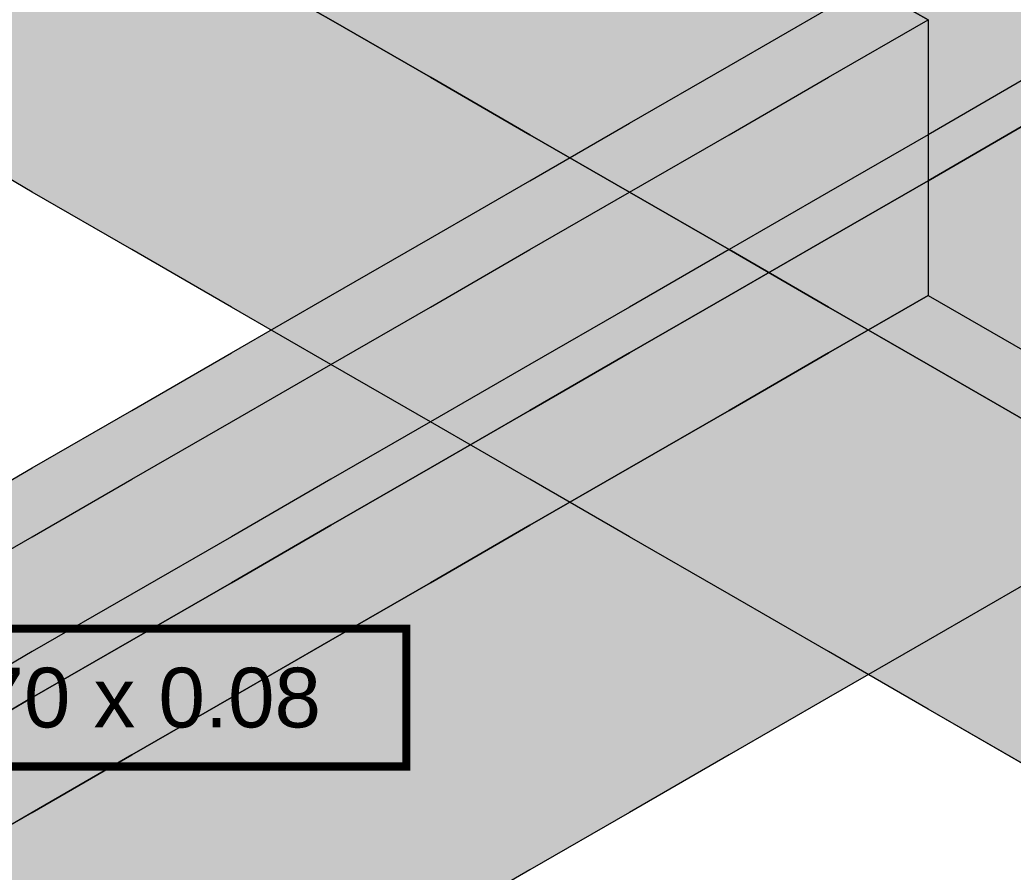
# Model space of a CAD drawing. Header units: metres. Extents: x 349122 to 349453, y 9281252 to 9281971.
# Drawn here: x 349268.4195 to 349268.8516, y 9281655.774 to 9281656.145 of the extents above; entities that cross this region are included whole.
import ezdxf
from ezdxf.enums import TextEntityAlignment as Align

# ---------------------------------------------------------------- set-up
doc = ezdxf.new("R2010")
doc.units = ezdxf.units.M
doc.header["$LTSCALE"] = 0.25
doc.layers.add('ISO-3D', color=7, linetype='CONTINUOUS', lineweight=13)
doc.layers.add('ISO-3D-ARISTAS', color=250, linetype='CONTINUOUS', lineweight=13)
doc.layers.add('LLAMADAS-NUM', color=30, linetype='CONTINUOUS', lineweight=25, true_color=0xc05014)
doc.styles.get("Standard").update_dxf_attribs({"font": 'arial.ttf'})

msp = doc.modelspace()

# ---------------------------------------------------------------- linework, layer by layer
at = {"layer": 'ISO-3D', "true_color": 0x9e9d98}
for points in [[(349268.55481, 9281656.145), (349268.51151, 9281656.17), (349268.55481, 9281656.19167), (349268.51151, 9281656.21667)], [(349268.64141, 9281656.14167), (349268.59811, 9281656.16667), (349268.64141, 9281656.18833), (349268.59811, 9281656.21333)], [(349268.72801, 9281656.13833), (349268.68471, 9281656.16333), (349268.72801, 9281656.185), (349268.68471, 9281656.21)], [(349268.46821, 9281656.135), (349268.4249, 9281656.16), (349268.46821, 9281656.18), (349268.4249, 9281656.205)], [(349268.81462, 9281656.135), (349268.77131, 9281656.16), (349268.81462, 9281656.18167), (349268.77131, 9281656.20667)], [(349268.55481, 9281656.13), (349268.51151, 9281656.155), (349268.55481, 9281656.175), (349268.51151, 9281656.2)], [(349268.64141, 9281656.125), (349268.59811, 9281656.15), (349268.64141, 9281656.175), (349268.59811, 9281656.2)], [(349268.72801, 9281656.125), (349268.68471, 9281656.15), (349268.72801, 9281656.175), (349268.68471, 9281656.2)], [(349268.59811, 9281656.12), (349268.55481, 9281656.145), (349268.59811, 9281656.16667), (349268.55481, 9281656.19167)], [(349268.68471, 9281656.11667), (349268.64141, 9281656.14167), (349268.68471, 9281656.16333), (349268.64141, 9281656.18833)], [(349268.4249, 9281656.115), (349268.3816, 9281656.14), (349268.4249, 9281656.16), (349268.3816, 9281656.185)], [(349268.77131, 9281656.11333), (349268.72801, 9281656.13833), (349268.77131, 9281656.16), (349268.72801, 9281656.185)], [(349268.85792, 9281656.11), (349268.81462, 9281656.135), (349268.85792, 9281656.15667), (349268.81462, 9281656.18167)], [(349268.51151, 9281656.11), (349268.46821, 9281656.135), (349268.51151, 9281656.155), (349268.46821, 9281656.18)], [(349268.59811, 9281656.105), (349268.55481, 9281656.13), (349268.59811, 9281656.15), (349268.55481, 9281656.175)], [(349268.68471, 9281656.1), (349268.64141, 9281656.125), (349268.68471, 9281656.15), (349268.64141, 9281656.175)], [(349268.77131, 9281656.1), (349268.72801, 9281656.125), (349268.77131, 9281656.15), (349268.72801, 9281656.175)], [(349268.81462, 9281656.125), (349268.77131, 9281656.15), (349268.81462, 9281656.145), (349268.77131, 9281656.17)], [(349268.64141, 9281656.095), (349268.59811, 9281656.12), (349268.64141, 9281656.14167), (349268.59811, 9281656.16667)], [(349268.46821, 9281656.09), (349268.4249, 9281656.115), (349268.46821, 9281656.135), (349268.4249, 9281656.16)], [(349268.72801, 9281656.09167), (349268.68471, 9281656.11667), (349268.72801, 9281656.13833), (349268.68471, 9281656.16333)], [(349268.81462, 9281656.08833), (349268.77131, 9281656.11333), (349268.81462, 9281656.135), (349268.77131, 9281656.16)], [(349268.55481, 9281656.085), (349268.51151, 9281656.11), (349268.55481, 9281656.13), (349268.51151, 9281656.155)], [(349268.64141, 9281656.08), (349268.59811, 9281656.105), (349268.64141, 9281656.125), (349268.59811, 9281656.15)], [(349268.72801, 9281656.075), (349268.68471, 9281656.1), (349268.72801, 9281656.125), (349268.68471, 9281656.15)], [(349268.81462, 9281656.075), (349268.77131, 9281656.1), (349268.81462, 9281656.125), (349268.77131, 9281656.15)], [(349268.4249, 9281656.07), (349268.3816, 9281656.095), (349268.4249, 9281656.115), (349268.3816, 9281656.14)], [(349268.68471, 9281656.07), (349268.64141, 9281656.095), (349268.68471, 9281656.11667), (349268.64141, 9281656.14167)], [(349268.77131, 9281656.06667), (349268.72801, 9281656.09167), (349268.77131, 9281656.11333), (349268.72801, 9281656.13833)], [(349268.51151, 9281656.065), (349268.46821, 9281656.09), (349268.51151, 9281656.11), (349268.46821, 9281656.135)], [(349268.85792, 9281656.06333), (349268.81462, 9281656.08833), (349268.85792, 9281656.11), (349268.81462, 9281656.135)], [(349268.59811, 9281656.06), (349268.55481, 9281656.085), (349268.59811, 9281656.105), (349268.55481, 9281656.13)], [(349268.68471, 9281656.055), (349268.64141, 9281656.08), (349268.68471, 9281656.1), (349268.64141, 9281656.125)], [(349268.77131, 9281656.05), (349268.72801, 9281656.075), (349268.77131, 9281656.1), (349268.72801, 9281656.125)], [(349268.72801, 9281656.045), (349268.68471, 9281656.07), (349268.72801, 9281656.09167), (349268.68471, 9281656.11667)], [(349268.46821, 9281656.045), (349268.4249, 9281656.07), (349268.46821, 9281656.09), (349268.4249, 9281656.115)], [(349268.81462, 9281656.04167), (349268.77131, 9281656.06667), (349268.81462, 9281656.08833), (349268.77131, 9281656.11333)], [(349268.55481, 9281656.04), (349268.51151, 9281656.065), (349268.55481, 9281656.085), (349268.51151, 9281656.11)], [(349268.64141, 9281656.035), (349268.59811, 9281656.06), (349268.64141, 9281656.08), (349268.59811, 9281656.105)], [(349268.72801, 9281656.03), (349268.68471, 9281656.055), (349268.72801, 9281656.075), (349268.68471, 9281656.1)], [(349268.81462, 9281656.025), (349268.77131, 9281656.05), (349268.81462, 9281656.075), (349268.77131, 9281656.1)], [(349268.77131, 9281656.02), (349268.72801, 9281656.045), (349268.77131, 9281656.06667), (349268.72801, 9281656.09167)], [(349268.51151, 9281656.02), (349268.46821, 9281656.045), (349268.51151, 9281656.065), (349268.46821, 9281656.09)], [(349268.85792, 9281656.01667), (349268.81462, 9281656.04167), (349268.85792, 9281656.06333), (349268.81462, 9281656.08833)], [(349268.59811, 9281656.015), (349268.55481, 9281656.04), (349268.59811, 9281656.06), (349268.55481, 9281656.085)], [(349268.68471, 9281656.01), (349268.64141, 9281656.035), (349268.68471, 9281656.055), (349268.64141, 9281656.08)], [(349268.77131, 9281656.005), (349268.72801, 9281656.03), (349268.77131, 9281656.05), (349268.72801, 9281656.075)], [(349268.55481, 9281655.995), (349268.51151, 9281656.02), (349268.55481, 9281656.04), (349268.51151, 9281656.065)], [(349268.81462, 9281655.995), (349268.77131, 9281656.02), (349268.81462, 9281656.04167), (349268.77131, 9281656.06667)], [(349268.64141, 9281655.99), (349268.59811, 9281656.015), (349268.64141, 9281656.035), (349268.59811, 9281656.06)], [(349268.72801, 9281655.985), (349268.68471, 9281656.01), (349268.72801, 9281656.03), (349268.68471, 9281656.055)], [(349268.81462, 9281655.98), (349268.77131, 9281656.005), (349268.81462, 9281656.025), (349268.77131, 9281656.05)], [(349268.59811, 9281655.97), (349268.55481, 9281655.995), (349268.59811, 9281656.015), (349268.55481, 9281656.04)], [(349268.85792, 9281655.97), (349268.81462, 9281655.995), (349268.85792, 9281656.01667), (349268.81462, 9281656.04167)], [(349268.68471, 9281655.965), (349268.64141, 9281655.99), (349268.68471, 9281656.01), (349268.64141, 9281656.035)], [(349268.77131, 9281655.96), (349268.72801, 9281655.985), (349268.77131, 9281656.005), (349268.72801, 9281656.03)], [(349268.84709, 9281655.96125), (349268.81462, 9281655.98), (349268.84709, 9281656.00625), (349268.81462, 9281656.025)], [(349268.64141, 9281655.945), (349268.59811, 9281655.97), (349268.64141, 9281655.99), (349268.59811, 9281656.015)], [(349268.72801, 9281655.94), (349268.68471, 9281655.965), (349268.72801, 9281655.985), (349268.68471, 9281656.01)], [(349268.81462, 9281655.935), (349268.77131, 9281655.96), (349268.81462, 9281655.98), (349268.77131, 9281656.005)], [(349268.87957, 9281655.9425), (349268.84709, 9281655.96125), (349268.87957, 9281655.9875), (349268.84709, 9281656.00625)], [(349268.68471, 9281655.92), (349268.64141, 9281655.945), (349268.68471, 9281655.965), (349268.64141, 9281655.99)], [(349268.77131, 9281655.915), (349268.72801, 9281655.94), (349268.77131, 9281655.96), (349268.72801, 9281655.985)], [(349268.84709, 9281655.91625), (349268.81462, 9281655.935), (349268.84709, 9281655.96125), (349268.81462, 9281655.98)], [(349268.72801, 9281655.895), (349268.68471, 9281655.92), (349268.72801, 9281655.94), (349268.68471, 9281655.965)], [(349268.87957, 9281655.8975), (349268.84709, 9281655.91625), (349268.87957, 9281655.9425), (349268.84709, 9281655.96125)], [(349268.81462, 9281655.89), (349268.77131, 9281655.915), (349268.81462, 9281655.935), (349268.77131, 9281655.96)], [(349268.77131, 9281655.87), (349268.72801, 9281655.895), (349268.77131, 9281655.915), (349268.72801, 9281655.94)], [(349268.84709, 9281655.87125), (349268.81462, 9281655.89), (349268.84709, 9281655.91625), (349268.81462, 9281655.935)], [(349268.81462, 9281655.845), (349268.77131, 9281655.87), (349268.81462, 9281655.89), (349268.77131, 9281655.915)], [(349268.87957, 9281655.8525), (349268.84709, 9281655.87125), (349268.87957, 9281655.8975), (349268.84709, 9281655.91625)], [(349268.84709, 9281655.82625), (349268.81462, 9281655.845), (349268.84709, 9281655.87125), (349268.81462, 9281655.89)], [(349268.87957, 9281655.8075), (349268.84709, 9281655.82625), (349268.87957, 9281655.8525), (349268.84709, 9281655.87125)]]:
    msp.add_solid(points, dxfattribs=at)
at = {"layer": 'ISO-3D', "true_color": 0x8e8d88}
for points in [[(349268.85792, 9281656.16), (349268.81462, 9281656.135), (349268.85792, 9281656.2), (349268.81462, 9281656.175)], [(349268.81462, 9281656.135), (349268.77131, 9281656.11), (349268.81462, 9281656.175), (349268.77131, 9281656.15)], [(349268.85792, 9281656.12), (349268.81462, 9281656.095), (349268.85792, 9281656.16), (349268.81462, 9281656.135)], [(349268.77131, 9281656.11), (349268.72801, 9281656.085), (349268.77131, 9281656.15), (349268.72801, 9281656.125)], [(349268.81462, 9281656.125), (349268.77131, 9281656.1), (349268.81462, 9281656.145), (349268.77131, 9281656.12)], [(349268.81462, 9281656.095), (349268.77131, 9281656.07), (349268.81462, 9281656.135), (349268.77131, 9281656.11)], [(349268.72801, 9281656.085), (349268.68471, 9281656.06), (349268.72801, 9281656.125), (349268.68471, 9281656.1)], [(349268.81462, 9281656.075), (349268.77131, 9281656.05), (349268.81462, 9281656.125), (349268.77131, 9281656.1)], [(349268.77131, 9281656.1), (349268.72801, 9281656.075), (349268.77131, 9281656.12), (349268.72801, 9281656.095)], [(349268.77131, 9281656.07), (349268.72801, 9281656.045), (349268.77131, 9281656.11), (349268.72801, 9281656.085)], [(349268.68471, 9281656.06), (349268.64141, 9281656.035), (349268.68471, 9281656.1), (349268.64141, 9281656.075)], [(349268.77131, 9281656.05), (349268.72801, 9281656.025), (349268.77131, 9281656.1), (349268.72801, 9281656.075)], [(349268.85792, 9281656.06), (349268.81462, 9281656.035), (349268.85792, 9281656.1), (349268.81462, 9281656.075)], [(349268.72801, 9281656.075), (349268.68471, 9281656.05), (349268.72801, 9281656.095), (349268.68471, 9281656.07)], [(349268.72801, 9281656.045), (349268.68471, 9281656.02), (349268.72801, 9281656.085), (349268.68471, 9281656.06)], [(349268.64141, 9281656.035), (349268.59811, 9281656.01), (349268.64141, 9281656.075), (349268.59811, 9281656.05)], [(349268.72801, 9281656.025), (349268.68471, 9281656), (349268.72801, 9281656.075), (349268.68471, 9281656.05)], [(349268.81462, 9281656.025), (349268.77131, 9281656), (349268.81462, 9281656.075), (349268.77131, 9281656.05)], [(349268.81462, 9281656.035), (349268.77131, 9281656.01), (349268.81462, 9281656.075), (349268.77131, 9281656.05)], [(349268.68471, 9281656.05), (349268.64141, 9281656.025), (349268.68471, 9281656.07), (349268.64141, 9281656.045)], [(349268.68471, 9281656.02), (349268.64141, 9281655.995), (349268.68471, 9281656.06), (349268.64141, 9281656.035)], [(349268.85792, 9281656.02), (349268.81462, 9281655.995), (349268.85792, 9281656.06), (349268.81462, 9281656.035)], [(349268.59811, 9281656.01), (349268.55481, 9281655.985), (349268.59811, 9281656.05), (349268.55481, 9281656.025)], [(349268.68471, 9281656), (349268.64141, 9281655.975), (349268.68471, 9281656.05), (349268.64141, 9281656.025)], [(349268.77131, 9281656), (349268.72801, 9281655.975), (349268.77131, 9281656.05), (349268.72801, 9281656.025)], [(349268.77131, 9281656.01), (349268.72801, 9281655.985), (349268.77131, 9281656.05), (349268.72801, 9281656.025)], [(349268.64141, 9281656.025), (349268.59811, 9281656), (349268.64141, 9281656.045), (349268.59811, 9281656.02)], [(349268.64141, 9281655.995), (349268.59811, 9281655.97), (349268.64141, 9281656.035), (349268.59811, 9281656.01)], [(349268.81462, 9281655.995), (349268.77131, 9281655.97), (349268.81462, 9281656.035), (349268.77131, 9281656.01)], [(349268.55481, 9281655.985), (349268.51151, 9281655.96), (349268.55481, 9281656.025), (349268.51151, 9281656)], [(349268.64141, 9281655.975), (349268.59811, 9281655.95), (349268.64141, 9281656.025), (349268.59811, 9281656)], [(349268.72801, 9281655.975), (349268.68471, 9281655.95), (349268.72801, 9281656.025), (349268.68471, 9281656)], [(349268.72801, 9281655.985), (349268.68471, 9281655.96), (349268.72801, 9281656.025), (349268.68471, 9281656)], [(349268.59811, 9281656), (349268.55481, 9281655.975), (349268.59811, 9281656.02), (349268.55481, 9281655.995)], [(349268.85792, 9281656), (349268.81462, 9281655.975), (349268.85792, 9281656.02), (349268.81462, 9281655.995)], [(349268.59811, 9281655.97), (349268.55481, 9281655.945), (349268.59811, 9281656.01), (349268.55481, 9281655.985)], [(349268.77131, 9281655.97), (349268.72801, 9281655.945), (349268.77131, 9281656.01), (349268.72801, 9281655.985)], [(349268.51151, 9281655.96), (349268.46821, 9281655.935), (349268.51151, 9281656), (349268.46821, 9281655.975)], [(349268.59811, 9281655.95), (349268.55481, 9281655.925), (349268.59811, 9281656), (349268.55481, 9281655.975)], [(349268.68471, 9281655.95), (349268.64141, 9281655.925), (349268.68471, 9281656), (349268.64141, 9281655.975)], [(349268.68471, 9281655.96), (349268.64141, 9281655.935), (349268.68471, 9281656), (349268.64141, 9281655.975)], [(349268.85792, 9281655.95), (349268.81462, 9281655.925), (349268.85792, 9281656), (349268.81462, 9281655.975)], [(349268.55481, 9281655.975), (349268.51151, 9281655.95), (349268.55481, 9281655.995), (349268.51151, 9281655.97)], [(349268.81462, 9281655.975), (349268.77131, 9281655.95), (349268.81462, 9281655.995), (349268.77131, 9281655.97)], [(349268.55481, 9281655.945), (349268.51151, 9281655.92), (349268.55481, 9281655.985), (349268.51151, 9281655.96)], [(349268.72801, 9281655.945), (349268.68471, 9281655.92), (349268.72801, 9281655.985), (349268.68471, 9281655.96)], [(349268.46821, 9281655.935), (349268.4249, 9281655.91), (349268.46821, 9281655.975), (349268.4249, 9281655.95)], [(349268.55481, 9281655.925), (349268.51151, 9281655.9), (349268.55481, 9281655.975), (349268.51151, 9281655.95)], [(349268.64141, 9281655.925), (349268.59811, 9281655.9), (349268.64141, 9281655.975), (349268.59811, 9281655.95)], [(349268.64141, 9281655.935), (349268.59811, 9281655.91), (349268.64141, 9281655.975), (349268.59811, 9281655.95)], [(349268.81462, 9281655.925), (349268.77131, 9281655.9), (349268.81462, 9281655.975), (349268.77131, 9281655.95)], [(349268.51151, 9281655.95), (349268.46821, 9281655.925), (349268.51151, 9281655.97), (349268.46821, 9281655.945)], [(349268.77131, 9281655.95), (349268.72801, 9281655.925), (349268.77131, 9281655.97), (349268.72801, 9281655.945)], [(349268.51151, 9281655.92), (349268.46821, 9281655.895), (349268.51151, 9281655.96), (349268.46821, 9281655.935)], [(349268.68471, 9281655.92), (349268.64141, 9281655.895), (349268.68471, 9281655.96), (349268.64141, 9281655.935)], [(349268.4249, 9281655.91), (349268.3816, 9281655.885), (349268.4249, 9281655.95), (349268.3816, 9281655.925)], [(349268.51151, 9281655.9), (349268.46821, 9281655.875), (349268.51151, 9281655.95), (349268.46821, 9281655.925)], [(349268.59811, 9281655.9), (349268.55481, 9281655.875), (349268.59811, 9281655.95), (349268.55481, 9281655.925)], [(349268.59811, 9281655.91), (349268.55481, 9281655.885), (349268.59811, 9281655.95), (349268.55481, 9281655.925)], [(349268.77131, 9281655.9), (349268.72801, 9281655.875), (349268.77131, 9281655.95), (349268.72801, 9281655.925)], [(349268.85792, 9281655.9), (349268.81462, 9281655.875), (349268.85792, 9281655.95), (349268.81462, 9281655.925)], [(349268.46821, 9281655.925), (349268.4249, 9281655.9), (349268.46821, 9281655.945), (349268.4249, 9281655.92)], [(349268.72801, 9281655.925), (349268.68471, 9281655.9), (349268.72801, 9281655.945), (349268.68471, 9281655.92)], [(349268.46821, 9281655.895), (349268.4249, 9281655.87), (349268.46821, 9281655.935), (349268.4249, 9281655.91)], [(349268.64141, 9281655.895), (349268.59811, 9281655.87), (349268.64141, 9281655.935), (349268.59811, 9281655.91)], [(349268.46821, 9281655.875), (349268.4249, 9281655.85), (349268.46821, 9281655.925), (349268.4249, 9281655.9)], [(349268.55481, 9281655.875), (349268.51151, 9281655.85), (349268.55481, 9281655.925), (349268.51151, 9281655.9)], [(349268.55481, 9281655.885), (349268.51151, 9281655.86), (349268.55481, 9281655.925), (349268.51151, 9281655.9)], [(349268.72801, 9281655.875), (349268.68471, 9281655.85), (349268.72801, 9281655.925), (349268.68471, 9281655.9)], [(349268.81462, 9281655.875), (349268.77131, 9281655.85), (349268.81462, 9281655.925), (349268.77131, 9281655.9)], [(349268.4249, 9281655.9), (349268.3816, 9281655.875), (349268.4249, 9281655.92), (349268.3816, 9281655.895)], [(349268.68471, 9281655.9), (349268.64141, 9281655.875), (349268.68471, 9281655.92), (349268.64141, 9281655.895)], [(349268.4249, 9281655.87), (349268.3816, 9281655.845), (349268.4249, 9281655.91), (349268.3816, 9281655.885)], [(349268.59811, 9281655.87), (349268.55481, 9281655.845), (349268.59811, 9281655.91), (349268.55481, 9281655.885)], [(349268.4249, 9281655.85), (349268.3816, 9281655.825), (349268.4249, 9281655.9), (349268.3816, 9281655.875)], [(349268.51151, 9281655.85), (349268.46821, 9281655.825), (349268.51151, 9281655.9), (349268.46821, 9281655.875)], [(349268.51151, 9281655.86), (349268.46821, 9281655.835), (349268.51151, 9281655.9), (349268.46821, 9281655.875)], [(349268.68471, 9281655.85), (349268.64141, 9281655.825), (349268.68471, 9281655.9), (349268.64141, 9281655.875)], [(349268.77131, 9281655.85), (349268.72801, 9281655.825), (349268.77131, 9281655.9), (349268.72801, 9281655.875)], [(349268.64141, 9281655.875), (349268.59811, 9281655.85), (349268.64141, 9281655.895), (349268.59811, 9281655.87)], [(349268.55481, 9281655.845), (349268.51151, 9281655.82), (349268.55481, 9281655.885), (349268.51151, 9281655.86)], [(349268.46821, 9281655.825), (349268.4249, 9281655.8), (349268.46821, 9281655.875), (349268.4249, 9281655.85)], [(349268.46821, 9281655.835), (349268.4249, 9281655.81), (349268.46821, 9281655.875), (349268.4249, 9281655.85)], [(349268.64141, 9281655.825), (349268.59811, 9281655.8), (349268.64141, 9281655.875), (349268.59811, 9281655.85)], [(349268.72801, 9281655.825), (349268.68471, 9281655.8), (349268.72801, 9281655.875), (349268.68471, 9281655.85)], [(349268.59811, 9281655.85), (349268.55481, 9281655.825), (349268.59811, 9281655.87), (349268.55481, 9281655.845)], [(349268.51151, 9281655.82), (349268.46821, 9281655.795), (349268.51151, 9281655.86), (349268.46821, 9281655.835)], [(349268.4249, 9281655.8), (349268.3816, 9281655.775), (349268.4249, 9281655.85), (349268.3816, 9281655.825)], [(349268.4249, 9281655.81), (349268.39243, 9281655.79125), (349268.4249, 9281655.85), (349268.39243, 9281655.83125)], [(349268.59811, 9281655.8), (349268.55481, 9281655.775), (349268.59811, 9281655.85), (349268.55481, 9281655.825)], [(349268.68471, 9281655.8), (349268.64141, 9281655.775), (349268.68471, 9281655.85), (349268.64141, 9281655.825)], [(349268.55481, 9281655.825), (349268.51151, 9281655.8), (349268.55481, 9281655.845), (349268.51151, 9281655.82)], [(349268.46821, 9281655.795), (349268.4249, 9281655.77), (349268.46821, 9281655.835), (349268.4249, 9281655.81)], [(349268.55481, 9281655.775), (349268.51151, 9281655.75), (349268.55481, 9281655.825), (349268.51151, 9281655.8)], [(349268.64141, 9281655.775), (349268.59811, 9281655.75), (349268.64141, 9281655.825), (349268.59811, 9281655.8)], [(349268.51151, 9281655.8), (349268.46821, 9281655.775), (349268.51151, 9281655.82), (349268.46821, 9281655.795)], [(349268.4249, 9281655.77), (349268.39243, 9281655.75125), (349268.4249, 9281655.81), (349268.39243, 9281655.79125)], [(349268.51151, 9281655.75), (349268.46821, 9281655.725), (349268.51151, 9281655.8), (349268.46821, 9281655.775)], [(349268.59811, 9281655.75), (349268.55481, 9281655.725), (349268.59811, 9281655.8), (349268.55481, 9281655.775)], [(349268.46821, 9281655.775), (349268.4249, 9281655.75), (349268.46821, 9281655.795), (349268.4249, 9281655.77)], [(349268.46821, 9281655.725), (349268.4249, 9281655.7), (349268.46821, 9281655.775), (349268.4249, 9281655.75)], [(349268.55481, 9281655.725), (349268.51151, 9281655.7), (349268.55481, 9281655.775), (349268.51151, 9281655.75)]]:
    msp.add_solid(points, dxfattribs=at)
at = {"layer": 'ISO-3D', "true_color": 0xb0aea8}
for points in [[(349268.85792, 9281656.17), (349268.81462, 9281656.145), (349268.81462, 9281656.195), (349268.77131, 9281656.17)], [(349268.91565, 9281656.16667), (349268.87235, 9281656.14167), (349268.88678, 9281656.18333), (349268.84348, 9281656.15833)], [(349268.47903, 9281656.15125), (349268.44655, 9281656.1325), (349268.43573, 9281656.17625), (349268.40325, 9281656.1575)], [(349268.84348, 9281656.15833), (349268.80018, 9281656.13333), (349268.81462, 9281656.175), (349268.77131, 9281656.15)], [(349268.55481, 9281656.145), (349268.52233, 9281656.12625), (349268.51151, 9281656.17), (349268.47903, 9281656.15125)], [(349268.90122, 9281656.145), (349268.85792, 9281656.12), (349268.85792, 9281656.17), (349268.81462, 9281656.145)], [(349268.44655, 9281656.1325), (349268.41408, 9281656.11375), (349268.40325, 9281656.1575), (349268.37078, 9281656.13875)], [(349268.87235, 9281656.14167), (349268.82905, 9281656.11667), (349268.84348, 9281656.15833), (349268.80018, 9281656.13333)], [(349268.52233, 9281656.12625), (349268.48986, 9281656.1075), (349268.47903, 9281656.15125), (349268.44655, 9281656.1325)], [(349268.80018, 9281656.13333), (349268.75688, 9281656.10833), (349268.77131, 9281656.15), (349268.72801, 9281656.125)], [(349268.59811, 9281656.12), (349268.56563, 9281656.10125), (349268.55481, 9281656.145), (349268.52233, 9281656.12625)], [(349268.85792, 9281656.12), (349268.81462, 9281656.095), (349268.81462, 9281656.145), (349268.77131, 9281656.12)], [(349268.90122, 9281656.125), (349268.85792, 9281656.1), (349268.87235, 9281656.14167), (349268.82905, 9281656.11667)], [(349268.48986, 9281656.1075), (349268.45738, 9281656.08875), (349268.44655, 9281656.1325), (349268.41408, 9281656.11375)], [(349268.82905, 9281656.11667), (349268.78575, 9281656.09167), (349268.80018, 9281656.13333), (349268.75688, 9281656.10833)], [(349268.56563, 9281656.10125), (349268.53316, 9281656.0825), (349268.52233, 9281656.12625), (349268.48986, 9281656.1075)], [(349268.75688, 9281656.10833), (349268.71358, 9281656.08333), (349268.72801, 9281656.125), (349268.68471, 9281656.1)], [(349268.64141, 9281656.095), (349268.60893, 9281656.07625), (349268.59811, 9281656.12), (349268.56563, 9281656.10125)], [(349268.81462, 9281656.095), (349268.77131, 9281656.07), (349268.77131, 9281656.12), (349268.72801, 9281656.095)], [(349268.85792, 9281656.1), (349268.81462, 9281656.075), (349268.82905, 9281656.11667), (349268.78575, 9281656.09167)], [(349268.45738, 9281656.08875), (349268.4249, 9281656.07), (349268.41408, 9281656.11375), (349268.3816, 9281656.095)], [(349268.78575, 9281656.09167), (349268.74245, 9281656.06667), (349268.75688, 9281656.10833), (349268.71358, 9281656.08333)], [(349268.53316, 9281656.0825), (349268.50068, 9281656.06375), (349268.48986, 9281656.1075), (349268.45738, 9281656.08875)], [(349268.60893, 9281656.07625), (349268.57646, 9281656.0575), (349268.56563, 9281656.10125), (349268.53316, 9281656.0825)], [(349268.71358, 9281656.08333), (349268.67028, 9281656.05833), (349268.68471, 9281656.1), (349268.64141, 9281656.075)], [(349268.68471, 9281656.07), (349268.65224, 9281656.05125), (349268.64141, 9281656.095), (349268.60893, 9281656.07625)], [(349268.77131, 9281656.07), (349268.72801, 9281656.045), (349268.72801, 9281656.095), (349268.68471, 9281656.07)], [(349268.81462, 9281656.075), (349268.77131, 9281656.05), (349268.78575, 9281656.09167), (349268.74245, 9281656.06667)], [(349268.50068, 9281656.06375), (349268.46821, 9281656.045), (349268.45738, 9281656.08875), (349268.4249, 9281656.07)], [(349268.57646, 9281656.0575), (349268.54398, 9281656.03875), (349268.53316, 9281656.0825), (349268.50068, 9281656.06375)], [(349268.74245, 9281656.06667), (349268.69915, 9281656.04167), (349268.71358, 9281656.08333), (349268.67028, 9281656.05833)], [(349268.65224, 9281656.05125), (349268.61976, 9281656.0325), (349268.60893, 9281656.07625), (349268.57646, 9281656.0575)], [(349268.67028, 9281656.05833), (349268.62698, 9281656.03333), (349268.64141, 9281656.075), (349268.59811, 9281656.05)], [(349268.72801, 9281656.045), (349268.68471, 9281656.02), (349268.68471, 9281656.07), (349268.64141, 9281656.045)], [(349268.72801, 9281656.045), (349268.69554, 9281656.02625), (349268.68471, 9281656.07), (349268.65224, 9281656.05125)], [(349268.77131, 9281656.05), (349268.72801, 9281656.025), (349268.74245, 9281656.06667), (349268.69915, 9281656.04167)], [(349268.54398, 9281656.03875), (349268.51151, 9281656.02), (349268.50068, 9281656.06375), (349268.46821, 9281656.045)], [(349268.61976, 9281656.0325), (349268.58728, 9281656.01375), (349268.57646, 9281656.0575), (349268.54398, 9281656.03875)], [(349268.69915, 9281656.04167), (349268.65584, 9281656.01667), (349268.67028, 9281656.05833), (349268.62698, 9281656.03333)], [(349268.62698, 9281656.03333), (349268.58368, 9281656.00833), (349268.59811, 9281656.05), (349268.55481, 9281656.025)], [(349268.69554, 9281656.02625), (349268.66306, 9281656.0075), (349268.65224, 9281656.05125), (349268.61976, 9281656.0325)], [(349268.68471, 9281656.02), (349268.64141, 9281655.995), (349268.64141, 9281656.045), (349268.59811, 9281656.02)], [(349268.77131, 9281656.02), (349268.73884, 9281656.00125), (349268.72801, 9281656.045), (349268.69554, 9281656.02625)], [(349268.58728, 9281656.01375), (349268.55481, 9281655.995), (349268.54398, 9281656.03875), (349268.51151, 9281656.02)], [(349268.72801, 9281656.025), (349268.68471, 9281656), (349268.69915, 9281656.04167), (349268.65584, 9281656.01667)], [(349268.65584, 9281656.01667), (349268.61254, 9281655.99167), (349268.62698, 9281656.03333), (349268.58368, 9281656.00833)], [(349268.66306, 9281656.0075), (349268.63058, 9281655.98875), (349268.61976, 9281656.0325), (349268.58728, 9281656.01375)], [(349268.73884, 9281656.00125), (349268.70636, 9281655.9825), (349268.69554, 9281656.02625), (349268.66306, 9281656.0075)], [(349268.58368, 9281656.00833), (349268.54037, 9281655.98333), (349268.55481, 9281656.025), (349268.51151, 9281656)], [(349268.84709, 9281656.00625), (349268.80379, 9281655.98125), (349268.81462, 9281656.025), (349268.77131, 9281656)], [(349268.64141, 9281655.995), (349268.59811, 9281655.97), (349268.59811, 9281656.02), (349268.55481, 9281655.995)], [(349268.81462, 9281655.995), (349268.78214, 9281655.97625), (349268.77131, 9281656.02), (349268.73884, 9281656.00125)], [(349268.63058, 9281655.98875), (349268.59811, 9281655.97), (349268.58728, 9281656.01375), (349268.55481, 9281655.995)], [(349268.68471, 9281656), (349268.64141, 9281655.975), (349268.65584, 9281656.01667), (349268.61254, 9281655.99167)], [(349268.61254, 9281655.99167), (349268.56924, 9281655.96667), (349268.58368, 9281656.00833), (349268.54037, 9281655.98333)], [(349268.70636, 9281655.9825), (349268.67389, 9281655.96375), (349268.66306, 9281656.0075), (349268.63058, 9281655.98875)], [(349268.87957, 9281655.9875), (349268.83627, 9281655.9625), (349268.84709, 9281656.00625), (349268.80379, 9281655.98125)], [(349268.54037, 9281655.98333), (349268.49707, 9281655.95833), (349268.51151, 9281656), (349268.46821, 9281655.975)], [(349268.78214, 9281655.97625), (349268.74966, 9281655.9575), (349268.73884, 9281656.00125), (349268.70636, 9281655.9825)], [(349268.80379, 9281655.98125), (349268.76049, 9281655.95625), (349268.77131, 9281656), (349268.72801, 9281655.975)], [(349268.59811, 9281655.97), (349268.55481, 9281655.945), (349268.55481, 9281655.995), (349268.51151, 9281655.97)], [(349268.64141, 9281655.975), (349268.59811, 9281655.95), (349268.61254, 9281655.99167), (349268.56924, 9281655.96667)], [(349268.85792, 9281655.97), (349268.82544, 9281655.95125), (349268.81462, 9281655.995), (349268.78214, 9281655.97625)], [(349268.67389, 9281655.96375), (349268.64141, 9281655.945), (349268.63058, 9281655.98875), (349268.59811, 9281655.97)], [(349268.91204, 9281655.96875), (349268.86874, 9281655.94375), (349268.87957, 9281655.9875), (349268.83627, 9281655.9625)], [(349268.56924, 9281655.96667), (349268.52594, 9281655.94167), (349268.54037, 9281655.98333), (349268.49707, 9281655.95833)], [(349268.74966, 9281655.9575), (349268.71719, 9281655.93875), (349268.70636, 9281655.9825), (349268.67389, 9281655.96375)], [(349268.83627, 9281655.9625), (349268.79296, 9281655.9375), (349268.80379, 9281655.98125), (349268.76049, 9281655.95625)], [(349268.49707, 9281655.95833), (349268.45377, 9281655.93333), (349268.46821, 9281655.975), (349268.4249, 9281655.95)], [(349268.76049, 9281655.95625), (349268.71719, 9281655.93125), (349268.72801, 9281655.975), (349268.68471, 9281655.95)], [(349268.82544, 9281655.95125), (349268.79296, 9281655.9325), (349268.78214, 9281655.97625), (349268.74966, 9281655.9575)], [(349268.55481, 9281655.945), (349268.51151, 9281655.92), (349268.51151, 9281655.97), (349268.46821, 9281655.945)], [(349268.90122, 9281655.945), (349268.86874, 9281655.92625), (349268.85792, 9281655.97), (349268.82544, 9281655.95125)], [(349268.59811, 9281655.95), (349268.55481, 9281655.925), (349268.56924, 9281655.96667), (349268.52594, 9281655.94167)], [(349268.71719, 9281655.93875), (349268.68471, 9281655.92), (349268.67389, 9281655.96375), (349268.64141, 9281655.945)], [(349268.86874, 9281655.94375), (349268.82544, 9281655.91875), (349268.83627, 9281655.9625), (349268.79296, 9281655.9375)], [(349268.52594, 9281655.94167), (349268.48264, 9281655.91667), (349268.49707, 9281655.95833), (349268.45377, 9281655.93333)], [(349268.79296, 9281655.9325), (349268.76049, 9281655.91375), (349268.74966, 9281655.9575), (349268.71719, 9281655.93875)], [(349268.79296, 9281655.9375), (349268.74966, 9281655.9125), (349268.76049, 9281655.95625), (349268.71719, 9281655.93125)], [(349268.45377, 9281655.93333), (349268.41047, 9281655.90833), (349268.4249, 9281655.95), (349268.3816, 9281655.925)], [(349268.71719, 9281655.93125), (349268.67389, 9281655.90625), (349268.68471, 9281655.95), (349268.64141, 9281655.925)], [(349268.86874, 9281655.92625), (349268.83627, 9281655.9075), (349268.82544, 9281655.95125), (349268.79296, 9281655.9325)], [(349268.51151, 9281655.92), (349268.46821, 9281655.895), (349268.46821, 9281655.945), (349268.4249, 9281655.92)], [(349268.90122, 9281655.925), (349268.85792, 9281655.9), (349268.86874, 9281655.94375), (349268.82544, 9281655.91875)], [(349268.55481, 9281655.925), (349268.51151, 9281655.9), (349268.52594, 9281655.94167), (349268.48264, 9281655.91667)], [(349268.76049, 9281655.91375), (349268.72801, 9281655.895), (349268.71719, 9281655.93875), (349268.68471, 9281655.92)], [(349268.82544, 9281655.91875), (349268.78214, 9281655.89375), (349268.79296, 9281655.9375), (349268.74966, 9281655.9125)], [(349268.48264, 9281655.91667), (349268.43934, 9281655.89167), (349268.45377, 9281655.93333), (349268.41047, 9281655.90833)], [(349268.74966, 9281655.9125), (349268.70636, 9281655.8875), (349268.71719, 9281655.93125), (349268.67389, 9281655.90625)], [(349268.83627, 9281655.9075), (349268.80379, 9281655.88875), (349268.79296, 9281655.9325), (349268.76049, 9281655.91375)], [(349268.91204, 9281655.90125), (349268.87957, 9281655.8825), (349268.86874, 9281655.92625), (349268.83627, 9281655.9075)], [(349268.67389, 9281655.90625), (349268.63058, 9281655.88125), (349268.64141, 9281655.925), (349268.59811, 9281655.9)], [(349268.46821, 9281655.895), (349268.4249, 9281655.87), (349268.4249, 9281655.92), (349268.3816, 9281655.895)], [(349268.85792, 9281655.9), (349268.81462, 9281655.875), (349268.82544, 9281655.91875), (349268.78214, 9281655.89375)], [(349268.51151, 9281655.9), (349268.46821, 9281655.875), (349268.48264, 9281655.91667), (349268.43934, 9281655.89167)], [(349268.80379, 9281655.88875), (349268.77131, 9281655.87), (349268.76049, 9281655.91375), (349268.72801, 9281655.895)], [(349268.78214, 9281655.89375), (349268.73884, 9281655.86875), (349268.74966, 9281655.9125), (349268.70636, 9281655.8875)], [(349268.43934, 9281655.89167), (349268.39604, 9281655.86667), (349268.41047, 9281655.90833), (349268.36717, 9281655.88333)], [(349268.70636, 9281655.8875), (349268.66306, 9281655.8625), (349268.67389, 9281655.90625), (349268.63058, 9281655.88125)], [(349268.87957, 9281655.8825), (349268.84709, 9281655.86375), (349268.83627, 9281655.9075), (349268.80379, 9281655.88875)], [(349268.63058, 9281655.88125), (349268.58728, 9281655.85625), (349268.59811, 9281655.9), (349268.55481, 9281655.875)], [(349268.4249, 9281655.87), (349268.3816, 9281655.845), (349268.3816, 9281655.895), (349268.3383, 9281655.87)], [(349268.46821, 9281655.875), (349268.4249, 9281655.85), (349268.43934, 9281655.89167), (349268.39604, 9281655.86667)], [(349268.81462, 9281655.875), (349268.77131, 9281655.85), (349268.78214, 9281655.89375), (349268.73884, 9281655.86875)], [(349268.73884, 9281655.86875), (349268.69554, 9281655.84375), (349268.70636, 9281655.8875), (349268.66306, 9281655.8625)], [(349268.84709, 9281655.86375), (349268.81462, 9281655.845), (349268.80379, 9281655.88875), (349268.77131, 9281655.87)], [(349268.66306, 9281655.8625), (349268.61976, 9281655.8375), (349268.63058, 9281655.88125), (349268.58728, 9281655.85625)], [(349268.92287, 9281655.8575), (349268.89039, 9281655.83875), (349268.87957, 9281655.8825), (349268.84709, 9281655.86375)], [(349268.58728, 9281655.85625), (349268.54398, 9281655.83125), (349268.55481, 9281655.875), (349268.51151, 9281655.85)], [(349268.4249, 9281655.85), (349268.3816, 9281655.825), (349268.39604, 9281655.86667), (349268.35274, 9281655.84167)], [(349268.77131, 9281655.85), (349268.72801, 9281655.825), (349268.73884, 9281655.86875), (349268.69554, 9281655.84375)], [(349268.69554, 9281655.84375), (349268.65224, 9281655.81875), (349268.66306, 9281655.8625), (349268.61976, 9281655.8375)], [(349268.89039, 9281655.83875), (349268.85792, 9281655.82), (349268.84709, 9281655.86375), (349268.81462, 9281655.845)], [(349268.61976, 9281655.8375), (349268.57646, 9281655.8125), (349268.58728, 9281655.85625), (349268.54398, 9281655.83125)], [(349268.54398, 9281655.83125), (349268.50068, 9281655.80625), (349268.51151, 9281655.85), (349268.46821, 9281655.825)], [(349268.72801, 9281655.825), (349268.68471, 9281655.8), (349268.69554, 9281655.84375), (349268.65224, 9281655.81875)], [(349268.65224, 9281655.81875), (349268.60893, 9281655.79375), (349268.61976, 9281655.8375), (349268.57646, 9281655.8125)], [(349268.57646, 9281655.8125), (349268.53316, 9281655.7875), (349268.54398, 9281655.83125), (349268.50068, 9281655.80625)], [(349268.50068, 9281655.80625), (349268.45738, 9281655.78125), (349268.46821, 9281655.825), (349268.4249, 9281655.8)], [(349268.68471, 9281655.8), (349268.64141, 9281655.775), (349268.65224, 9281655.81875), (349268.60893, 9281655.79375)], [(349268.60893, 9281655.79375), (349268.56563, 9281655.76875), (349268.57646, 9281655.8125), (349268.53316, 9281655.7875)], [(349268.53316, 9281655.7875), (349268.48986, 9281655.7625), (349268.50068, 9281655.80625), (349268.45738, 9281655.78125)], [(349268.45738, 9281655.78125), (349268.41408, 9281655.75625), (349268.4249, 9281655.8), (349268.3816, 9281655.775)], [(349268.64141, 9281655.775), (349268.59811, 9281655.75), (349268.60893, 9281655.79375), (349268.56563, 9281655.76875)], [(349268.56563, 9281655.76875), (349268.52233, 9281655.74375), (349268.53316, 9281655.7875), (349268.48986, 9281655.7625)], [(349268.48986, 9281655.7625), (349268.44655, 9281655.7375), (349268.45738, 9281655.78125), (349268.41408, 9281655.75625)]]:
    msp.add_solid(points, dxfattribs=at)
at = {"layer": 'ISO-3D-ARISTAS', "color": 250}
for p, q in [((349268.51151, 9281656.17), (349268.55481, 9281656.145)), ((349268.55481, 9281656.145), (349268.51151, 9281656.17)), ((349268.81462, 9281656.145), (349268.77131, 9281656.17)), ((349268.77131, 9281656.17), (349268.81462, 9281656.145)), ((349268.72801, 9281656.125), (349268.77131, 9281656.15)), ((349268.72801, 9281656.125), (349268.77131, 9281656.15)), ((349268.55481, 9281656.145), (349268.59811, 9281656.12)), ((349268.59811, 9281656.12), (349268.55481, 9281656.145)), ((349268.77131, 9281656.12), (349268.81462, 9281656.145)), ((349268.77131, 9281656.12), (349268.81462, 9281656.145)), ((349268.81462, 9281656.145), (349268.81462, 9281656.125)), ((349268.81462, 9281656.145), (349268.81462, 9281656.125)), ((349268.68471, 9281656.1), (349268.72801, 9281656.125)), ((349268.68471, 9281656.1), (349268.72801, 9281656.125)), ((349268.81462, 9281656.125), (349268.81462, 9281656.075)), ((349268.81462, 9281656.125), (349268.81462, 9281656.075)), ((349268.59811, 9281656.12), (349268.64141, 9281656.095)), ((349268.64141, 9281656.095), (349268.59811, 9281656.12)), ((349268.72801, 9281656.095), (349268.77131, 9281656.12)), ((349268.72801, 9281656.095), (349268.77131, 9281656.12)), ((349268.85792, 9281656.12), (349268.81462, 9281656.095)), ((349268.85792, 9281656.12), (349268.81462, 9281656.095)), ((349268.64141, 9281656.075), (349268.68471, 9281656.1)), ((349268.64141, 9281656.075), (349268.68471, 9281656.1)), ((349268.81462, 9281656.075), (349268.85792, 9281656.1)), ((349268.85792, 9281656.1), (349268.81462, 9281656.075)), ((349268.4249, 9281656.07), (349268.3816, 9281656.095)), ((349268.4249, 9281656.07), (349268.3816, 9281656.095)), ((349268.64141, 9281656.095), (349268.68471, 9281656.07)), ((349268.68471, 9281656.07), (349268.64141, 9281656.095)), ((349268.68471, 9281656.07), (349268.72801, 9281656.095)), ((349268.68471, 9281656.07), (349268.72801, 9281656.095)), ((349268.81462, 9281656.095), (349268.77131, 9281656.07)), ((349268.81462, 9281656.095), (349268.77131, 9281656.07)), ((349268.59811, 9281656.05), (349268.64141, 9281656.075)), ((349268.59811, 9281656.05), (349268.64141, 9281656.075)), ((349268.77131, 9281656.05), (349268.81462, 9281656.075)), ((349268.81462, 9281656.075), (349268.77131, 9281656.05)), ((349268.81462, 9281656.075), (349268.81462, 9281656.025)), ((349268.81462, 9281656.075), (349268.81462, 9281656.025)), ((349268.46821, 9281656.045), (349268.4249, 9281656.07)), ((349268.46821, 9281656.045), (349268.4249, 9281656.07)), ((349268.64141, 9281656.045), (349268.68471, 9281656.07)), ((349268.64141, 9281656.045), (349268.68471, 9281656.07)), ((349268.68471, 9281656.07), (349268.72801, 9281656.045)), ((349268.72801, 9281656.045), (349268.68471, 9281656.07)), ((349268.77131, 9281656.07), (349268.72801, 9281656.045)), ((349268.77131, 9281656.07), (349268.72801, 9281656.045)), ((349268.55481, 9281656.025), (349268.59811, 9281656.05)), ((349268.55481, 9281656.025), (349268.59811, 9281656.05)), ((349268.72801, 9281656.025), (349268.77131, 9281656.05)), ((349268.77131, 9281656.05), (349268.72801, 9281656.025)), ((349268.51151, 9281656.02), (349268.46821, 9281656.045)), ((349268.51151, 9281656.02), (349268.46821, 9281656.045)), ((349268.59811, 9281656.02), (349268.64141, 9281656.045)), ((349268.59811, 9281656.02), (349268.64141, 9281656.045)), ((349268.72801, 9281656.045), (349268.68471, 9281656.02)), ((349268.72801, 9281656.045), (349268.68471, 9281656.02)), ((349268.72801, 9281656.045), (349268.77131, 9281656.02)), ((349268.77131, 9281656.02), (349268.72801, 9281656.045)), ((349268.51151, 9281656), (349268.55481, 9281656.025)), ((349268.51151, 9281656), (349268.55481, 9281656.025)), ((349268.68471, 9281656), (349268.72801, 9281656.025)), ((349268.72801, 9281656.025), (349268.68471, 9281656)), ((349268.77131, 9281656), (349268.81462, 9281656.025)), ((349268.81462, 9281656.025), (349268.77131, 9281656)), ((349268.81462, 9281656.025), (349268.84709, 9281656.00625)), ((349268.81462, 9281656.025), (349268.84709, 9281656.00625)), ((349268.55481, 9281655.995), (349268.51151, 9281656.02)), ((349268.55481, 9281655.995), (349268.51151, 9281656.02)), ((349268.55481, 9281655.995), (349268.59811, 9281656.02)), ((349268.55481, 9281655.995), (349268.59811, 9281656.02)), ((349268.68471, 9281656.02), (349268.64141, 9281655.995)), ((349268.68471, 9281656.02), (349268.64141, 9281655.995)), ((349268.77131, 9281656.02), (349268.81462, 9281655.995)), ((349268.81462, 9281655.995), (349268.77131, 9281656.02)), ((349268.84709, 9281656.00625), (349268.87957, 9281655.9875)), ((349268.84709, 9281656.00625), (349268.87957, 9281655.9875)), ((349268.46821, 9281655.975), (349268.51151, 9281656)), ((349268.46821, 9281655.975), (349268.51151, 9281656)), ((349268.64141, 9281655.975), (349268.68471, 9281656)), ((349268.68471, 9281656), (349268.64141, 9281655.975)), ((349268.72801, 9281655.975), (349268.77131, 9281656)), ((349268.77131, 9281656), (349268.72801, 9281655.975)), ((349268.51151, 9281655.97), (349268.55481, 9281655.995)), ((349268.51151, 9281655.97), (349268.55481, 9281655.995)), ((349268.59811, 9281655.97), (349268.55481, 9281655.995)), ((349268.59811, 9281655.97), (349268.55481, 9281655.995)), ((349268.64141, 9281655.995), (349268.59811, 9281655.97)), ((349268.64141, 9281655.995), (349268.59811, 9281655.97)), ((349268.81462, 9281655.995), (349268.85792, 9281655.97)), ((349268.85792, 9281655.97), (349268.81462, 9281655.995)), ((349268.4249, 9281655.95), (349268.46821, 9281655.975)), ((349268.4249, 9281655.95), (349268.46821, 9281655.975)), ((349268.59811, 9281655.95), (349268.64141, 9281655.975)), ((349268.64141, 9281655.975), (349268.59811, 9281655.95)), ((349268.68471, 9281655.95), (349268.72801, 9281655.975)), ((349268.72801, 9281655.975), (349268.68471, 9281655.95)), ((349268.46821, 9281655.945), (349268.51151, 9281655.97)), ((349268.46821, 9281655.945), (349268.51151, 9281655.97)), ((349268.59811, 9281655.97), (349268.55481, 9281655.945)), ((349268.59811, 9281655.97), (349268.55481, 9281655.945)), ((349268.64141, 9281655.945), (349268.59811, 9281655.97)), ((349268.64141, 9281655.945), (349268.59811, 9281655.97)), ((349268.3816, 9281655.925), (349268.4249, 9281655.95)), ((349268.3816, 9281655.925), (349268.4249, 9281655.95)), ((349268.55481, 9281655.925), (349268.59811, 9281655.95)), ((349268.59811, 9281655.95), (349268.55481, 9281655.925)), ((349268.64141, 9281655.925), (349268.68471, 9281655.95)), ((349268.68471, 9281655.95), (349268.64141, 9281655.925)), ((349268.4249, 9281655.92), (349268.46821, 9281655.945)), ((349268.4249, 9281655.92), (349268.46821, 9281655.945)), ((349268.55481, 9281655.945), (349268.51151, 9281655.92)), ((349268.55481, 9281655.945), (349268.51151, 9281655.92)), ((349268.68471, 9281655.92), (349268.64141, 9281655.945)), ((349268.68471, 9281655.92), (349268.64141, 9281655.945)), ((349268.51151, 9281655.9), (349268.55481, 9281655.925)), ((349268.55481, 9281655.925), (349268.51151, 9281655.9)), ((349268.59811, 9281655.9), (349268.64141, 9281655.925)), ((349268.64141, 9281655.925), (349268.59811, 9281655.9)), ((349268.3816, 9281655.895), (349268.4249, 9281655.92)), ((349268.3816, 9281655.895), (349268.4249, 9281655.92)), ((349268.51151, 9281655.92), (349268.46821, 9281655.895)), ((349268.51151, 9281655.92), (349268.46821, 9281655.895)), ((349268.72801, 9281655.895), (349268.68471, 9281655.92)), ((349268.72801, 9281655.895), (349268.68471, 9281655.92)), ((349268.46821, 9281655.875), (349268.51151, 9281655.9)), ((349268.51151, 9281655.9), (349268.46821, 9281655.875)), ((349268.55481, 9281655.875), (349268.59811, 9281655.9)), ((349268.59811, 9281655.9), (349268.55481, 9281655.875)), ((349268.85792, 9281655.9), (349268.81462, 9281655.875)), ((349268.85792, 9281655.9), (349268.81462, 9281655.875)), ((349268.46821, 9281655.895), (349268.4249, 9281655.87)), ((349268.46821, 9281655.895), (349268.4249, 9281655.87)), ((349268.77131, 9281655.87), (349268.72801, 9281655.895)), ((349268.77131, 9281655.87), (349268.72801, 9281655.895)), ((349268.4249, 9281655.85), (349268.46821, 9281655.875)), ((349268.46821, 9281655.875), (349268.4249, 9281655.85)), ((349268.51151, 9281655.85), (349268.55481, 9281655.875)), ((349268.55481, 9281655.875), (349268.51151, 9281655.85)), ((349268.81462, 9281655.875), (349268.77131, 9281655.85)), ((349268.81462, 9281655.875), (349268.77131, 9281655.85)), ((349268.4249, 9281655.87), (349268.3816, 9281655.845)), ((349268.4249, 9281655.87), (349268.3816, 9281655.845)), ((349268.81462, 9281655.845), (349268.77131, 9281655.87)), ((349268.81462, 9281655.845), (349268.77131, 9281655.87)), ((349268.4249, 9281655.85), (349268.3816, 9281655.825)), ((349268.39243, 9281655.83125), (349268.4249, 9281655.85)), ((349268.46821, 9281655.825), (349268.51151, 9281655.85)), ((349268.51151, 9281655.85), (349268.46821, 9281655.825)), ((349268.77131, 9281655.85), (349268.72801, 9281655.825)), ((349268.77131, 9281655.85), (349268.72801, 9281655.825)), ((349268.85792, 9281655.82), (349268.81462, 9281655.845)), ((349268.84709, 9281655.82625), (349268.81462, 9281655.845)), ((349268.4249, 9281655.8), (349268.46821, 9281655.825)), ((349268.46821, 9281655.825), (349268.4249, 9281655.8)), ((349268.72801, 9281655.825), (349268.68471, 9281655.8)), ((349268.72801, 9281655.825), (349268.68471, 9281655.8)), ((349268.87957, 9281655.8075), (349268.84709, 9281655.82625)), ((349268.3816, 9281655.775), (349268.4249, 9281655.8)), ((349268.4249, 9281655.8), (349268.3816, 9281655.775)), ((349268.68471, 9281655.8), (349268.64141, 9281655.775)), ((349268.68471, 9281655.8), (349268.64141, 9281655.775)), ((349268.64141, 9281655.775), (349268.59811, 9281655.75)), ((349268.64141, 9281655.775), (349268.59811, 9281655.75))]:
    msp.add_line(p, q, dxfattribs=at)
at = {"layer": 'LLAMADAS-NUM', "const_width": 0.0035}
msp.add_lwpolyline([(349268.2226, 9281655.82), (349268.5876, 9281655.82), (349268.5876, 9281655.88), (349268.2226, 9281655.88)], close=True, dxfattribs=at)
at = {"layer": 'LLAMADAS-NUM', "true_color": 0xffffff}
msp.add_solid([(349268.2226, 9281655.82), (349268.5876, 9281655.82), (349268.2226, 9281655.88), (349268.5876, 9281655.88)], dxfattribs=at)

# ---------------------------------------------------------------- texts
at = {"layer": 'LLAMADAS-NUM'}
msp.add_text('rebaje 0.70 x 0.08', height=0.026, dxfattribs=at).set_placement((349268.4051, 9281655.85), align=Align.MIDDLE_CENTER)

doc.saveas('drawing.dxf')
